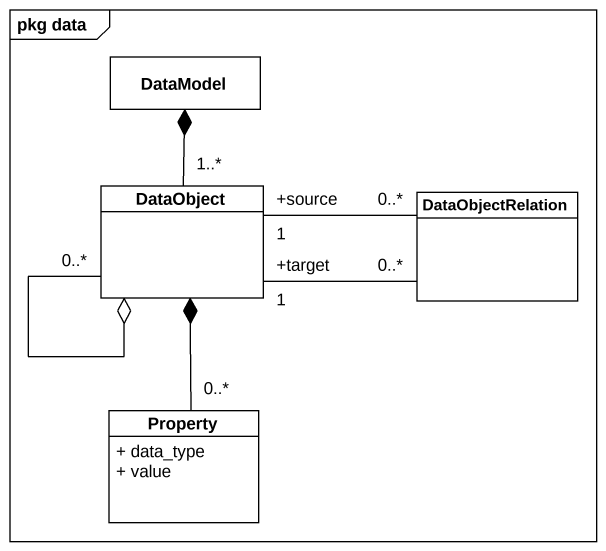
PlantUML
@startuml
mainframe pkg data
hide circle
hide empty members
skinparam classAttributeIconSize 0
class DataModel #FFFFFF
class DataObject #FFFFFF
class DataObjectRelation #FFFFFF
class Property #FFFFFF {
  + data_type
  + value
}
DataObject "1..*" -up-* DataModel
DataObject "0..*" --o DataObject
DataObject "+source\n1" -right- "0..*" DataObjectRelation
DataObject "+target\n1" -right- "0..*" DataObjectRelation
Property "0..*" -up-* DataObject
@enduml
